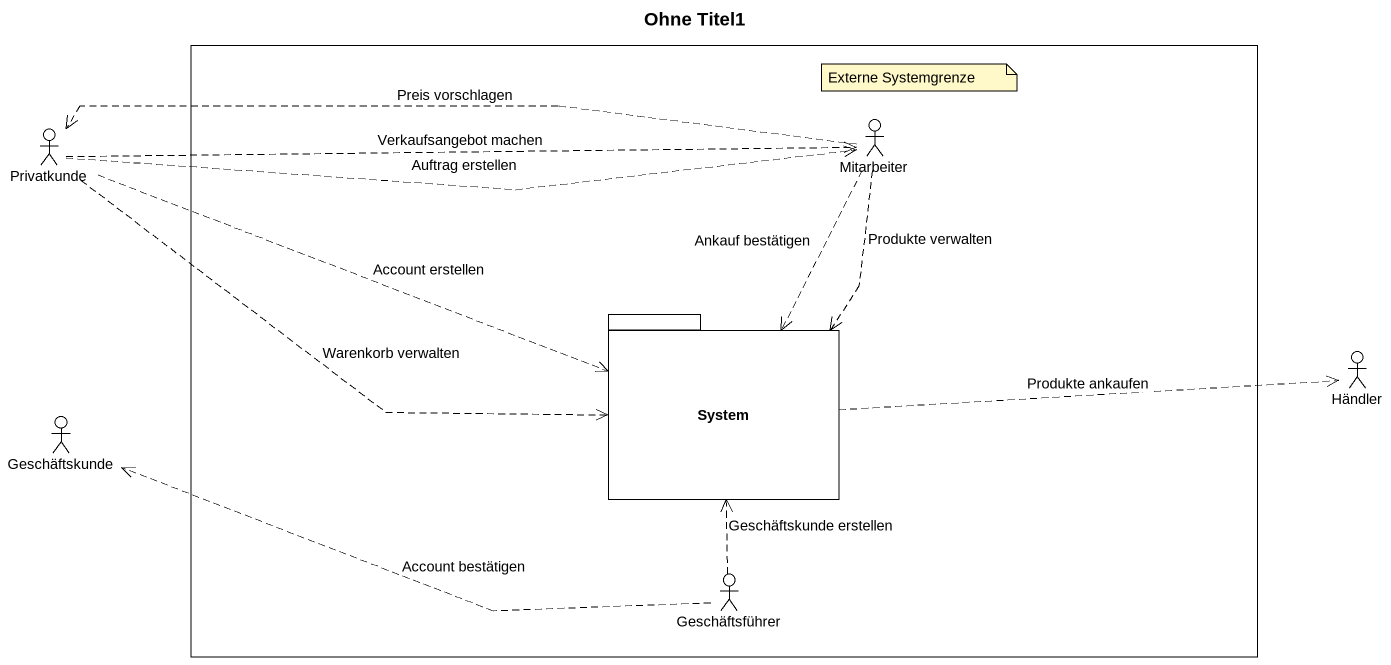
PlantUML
@startuml
title Ohne Titel1
rectangle " " as rectangle1 {
  actor Mitarbeiter
  package System {
  }
  actor Geschäftsführer
}
actor Privatkunde
actor Händler
actor Geschäftskunde
Privatkunde .right.> Mitarbeiter : Auftrag erstellen
Privatkunde .right.> Mitarbeiter : Verkaufsangebot machen
Privatkunde .right.> System : Account erstellen
Privatkunde .right.> System : Warenkorb verwalten
Mitarbeiter .left.> Privatkunde : Preis vorschlagen
Mitarbeiter ..> System : Ankauf bestätigen
Mitarbeiter ..> System : Produkte verwalten
System .right.> Händler : Produkte ankaufen
Geschäftsführer .up.> System : Geschäftskunde erstellen
Geschäftsführer .left.> Geschäftskunde : Account bestätigen
note as N1
  Externe Systemgrenze
end note
@enduml
